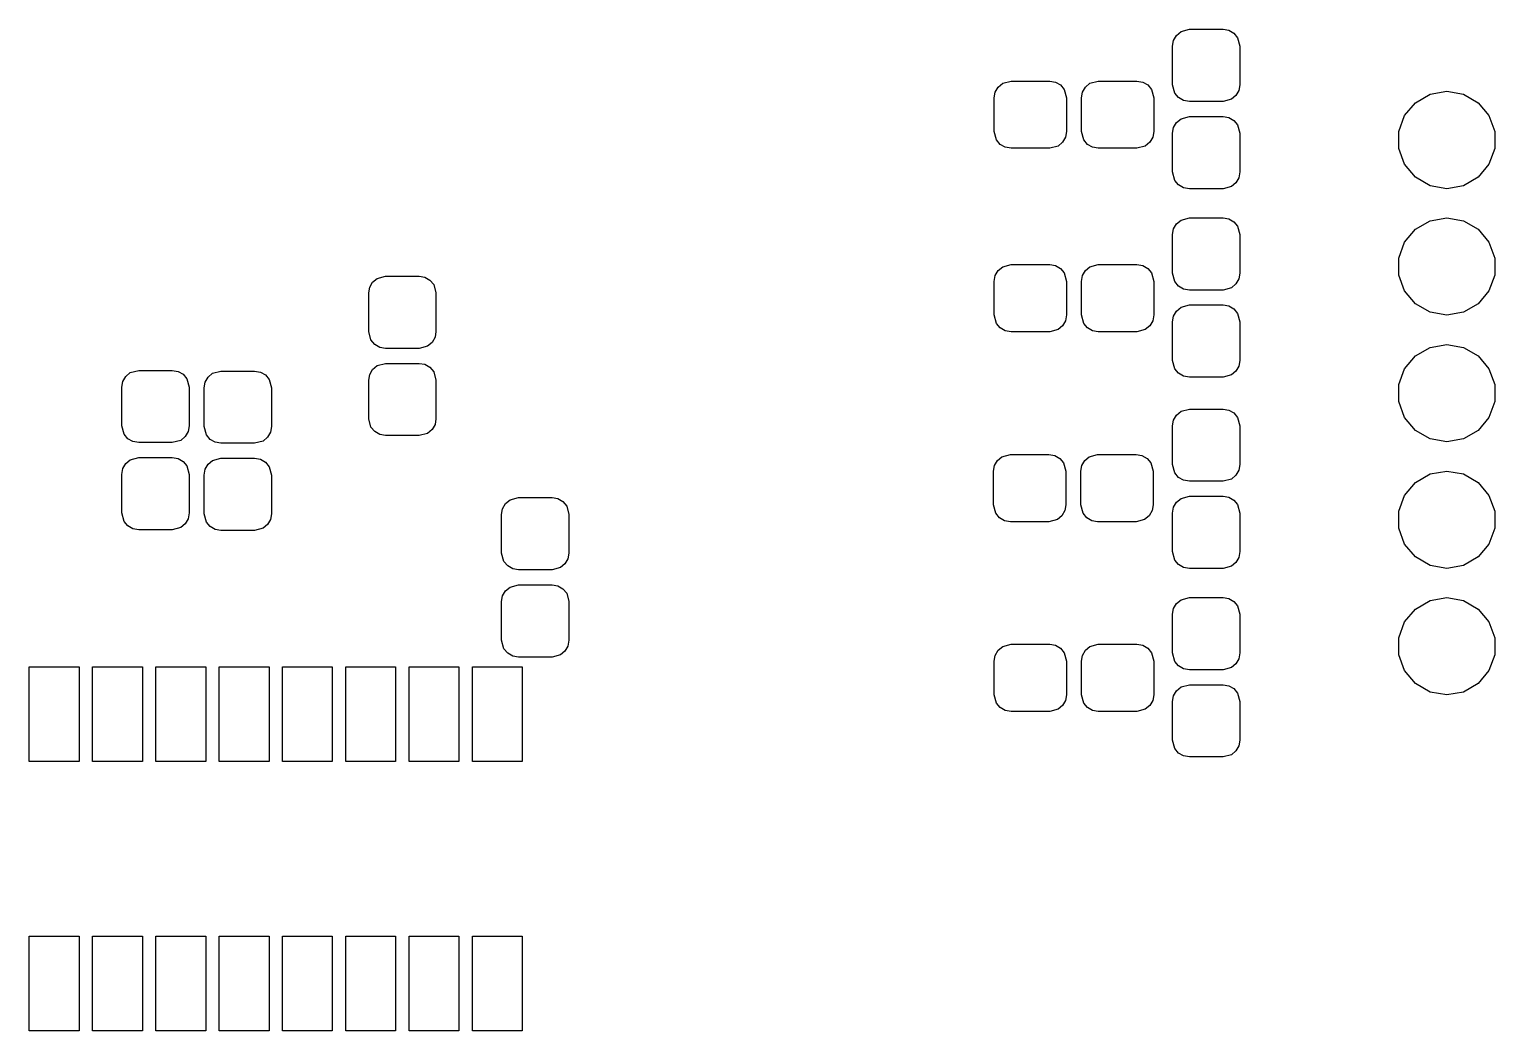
# Model space of a CAD drawing. Extents: x 39 to 162, y -139 to -60.
# Drawn here: x 130.31 to 159.71, y -119.98 to -99.89 of the extents above; entities that cross this region are included whole.
import ezdxf

# ---------------------------------------------------------------- set-up
doc = ezdxf.new("R2010")
doc.units = 0
doc.header["$MEASUREMENT"] = 0
doc.layers.add('BLACK', color=7, linetype='CONTINUOUS')

msp = doc.modelspace()

# ---------------------------------------------------------------- linework, layer by layer
at = {"layer": 'BLACK', "linetype": 'CONTINUOUS'}
for p, q in [((153.328, -100.008), (153.418, -99.9322)), ((153.418, -99.9322), (153.587, -99.887)), ((153.587, -99.887), (154.261, -99.887)), ((154.261, -99.887), (154.377, -99.9074)), ((154.377, -99.9074), (154.478, -99.966)), ((154.478, -99.966), (154.554, -100.056)), ((153.249, -100.224), (153.269, -100.109)), ((153.249, -100.999), (153.249, -100.224)), ((153.269, -100.109), (153.328, -100.008)), ((154.554, -100.056), (154.599, -100.224)), ((154.599, -100.224), (154.599, -100.999)), ((149.691, -101.147), (149.75, -101.046)), ((149.75, -101.046), (149.84, -100.97)), ((149.84, -100.97), (150.008, -100.925)), ((150.008, -100.925), (150.784, -100.925)), ((150.784, -100.925), (150.899, -100.945)), ((150.899, -100.945), (151, -101.004)), ((151, -101.004), (151.076, -101.094)), ((151.076, -101.094), (151.121, -101.262)), ((151.441, -101.147), (151.5, -101.046)), ((151.5, -101.046), (151.59, -100.97)), ((151.59, -100.97), (151.758, -100.925)), ((151.758, -100.925), (152.534, -100.925)), ((152.534, -100.925), (152.649, -100.945)), ((152.649, -100.945), (152.75, -101.004)), ((152.75, -101.004), (152.826, -101.094)), ((152.826, -101.094), (152.871, -101.262)), ((153.294, -101.168), (153.249, -100.999)), ((154.579, -101.115), (154.52, -101.216)), ((154.599, -100.999), (154.579, -101.115)), ((158.416, -101.19), (158.75, -101.131)), ((158.75, -101.131), (159.084, -101.19)), ((149.671, -101.262), (149.691, -101.147)), ((149.671, -101.938), (149.671, -101.262)), ((151.121, -101.262), (151.121, -101.938)), ((151.421, -101.262), (151.441, -101.147)), ((151.421, -101.938), (151.421, -101.262)), ((152.871, -101.262), (152.871, -101.938)), ((153.37, -101.258), (153.294, -101.168)), ((153.471, -101.317), (153.37, -101.258)), ((153.587, -101.337), (153.471, -101.317)), ((154.261, -101.337), (153.587, -101.337)), ((154.43, -101.292), (154.261, -101.337)), ((154.52, -101.216), (154.43, -101.292)), ((157.904, -101.62), (158.122, -101.36)), ((158.122, -101.36), (158.416, -101.19)), ((159.084, -101.19), (159.378, -101.36)), ((159.378, -101.36), (159.596, -101.62)), ((153.328, -101.758), (153.418, -101.682)), ((153.418, -101.682), (153.587, -101.637)), ((153.587, -101.637), (154.261, -101.637)), ((154.261, -101.637), (154.377, -101.657)), ((154.377, -101.657), (154.478, -101.716)), ((154.478, -101.716), (154.554, -101.806)), ((157.788, -101.938), (157.904, -101.62)), ((159.596, -101.62), (159.712, -101.938)), ((149.716, -102.106), (149.671, -101.938)), ((151.121, -101.938), (151.101, -102.053)), ((151.466, -102.106), (151.421, -101.938)), ((152.871, -101.938), (152.851, -102.053)), ((153.249, -101.974), (153.269, -101.859)), ((153.249, -102.749), (153.249, -101.974)), ((153.269, -101.859), (153.328, -101.758)), ((154.554, -101.806), (154.599, -101.974)), ((154.599, -101.974), (154.599, -102.749)), ((157.788, -102.278), (157.788, -101.938)), ((159.712, -101.938), (159.712, -102.278)), ((149.792, -102.196), (149.716, -102.106)), ((149.893, -102.255), (149.792, -102.196)), ((150.008, -102.275), (149.893, -102.255)), ((150.784, -102.275), (150.008, -102.275)), ((150.952, -102.23), (150.784, -102.275)), ((151.042, -102.154), (150.952, -102.23)), ((151.101, -102.053), (151.042, -102.154)), ((151.542, -102.196), (151.466, -102.106)), ((151.643, -102.255), (151.542, -102.196)), ((151.758, -102.275), (151.643, -102.255)), ((152.534, -102.275), (151.758, -102.275)), ((152.702, -102.23), (152.534, -102.275)), ((152.792, -102.154), (152.702, -102.23)), ((152.851, -102.053), (152.792, -102.154)), ((157.904, -102.596), (157.788, -102.278)), ((159.712, -102.278), (159.596, -102.596)), ((158.122, -102.856), (157.904, -102.596)), ((159.596, -102.596), (159.378, -102.856)), ((153.294, -102.918), (153.249, -102.749)), ((154.579, -102.865), (154.52, -102.966)), ((154.599, -102.749), (154.579, -102.865)), ((158.416, -103.026), (158.122, -102.856)), ((159.378, -102.856), (159.084, -103.026)), ((153.37, -103.008), (153.294, -102.918)), ((153.471, -103.067), (153.37, -103.008)), ((153.587, -103.087), (153.471, -103.067)), ((154.261, -103.087), (153.587, -103.087)), ((154.43, -103.042), (154.261, -103.087)), ((154.52, -102.966), (154.43, -103.042)), ((158.75, -103.085), (158.416, -103.026)), ((159.084, -103.026), (158.75, -103.085)), ((153.328, -103.79), (153.418, -103.714)), ((153.418, -103.714), (153.587, -103.669)), ((153.587, -103.669), (154.261, -103.669)), ((154.261, -103.669), (154.377, -103.689)), ((154.377, -103.689), (154.478, -103.748)), ((154.478, -103.748), (154.554, -103.838)), ((158.122, -103.9), (158.416, -103.73)), ((158.416, -103.73), (158.75, -103.671)), ((158.75, -103.671), (159.084, -103.73)), ((159.084, -103.73), (159.378, -103.9)), ((153.249, -104.006), (153.269, -103.891)), ((153.249, -104.781), (153.249, -104.006)), ((153.269, -103.891), (153.328, -103.79)), ((154.554, -103.838), (154.599, -104.006)), ((154.599, -104.006), (154.599, -104.781)), ((157.904, -104.16), (158.122, -103.9)), ((159.378, -103.9), (159.596, -104.16)), ((157.788, -104.478), (157.904, -104.16)), ((159.596, -104.16), (159.712, -104.478)), ((149.75, -104.729), (149.84, -104.653)), ((149.84, -104.653), (150.008, -104.608)), ((150.008, -104.608), (150.784, -104.608)), ((150.784, -104.608), (150.899, -104.628)), ((150.899, -104.628), (151, -104.687)), ((151.5, -104.729), (151.59, -104.653)), ((151.59, -104.653), (151.758, -104.608)), ((151.758, -104.608), (152.534, -104.608)), ((152.534, -104.608), (152.649, -104.628)), ((152.649, -104.628), (152.75, -104.687)), ((157.788, -104.818), (157.788, -104.478)), ((159.712, -104.478), (159.712, -104.818)), ((137.14, -105.062), (137.199, -104.961)), ((137.199, -104.961), (137.289, -104.885)), ((137.289, -104.885), (137.457, -104.84)), ((137.457, -104.84), (138.132, -104.84)), ((138.132, -104.84), (138.248, -104.86)), ((138.248, -104.86), (138.349, -104.919)), ((138.349, -104.919), (138.425, -105.009)), ((149.671, -104.945), (149.691, -104.83)), ((149.671, -105.62), (149.671, -104.945)), ((149.691, -104.83), (149.75, -104.729)), ((151, -104.687), (151.076, -104.777)), ((151.076, -104.777), (151.121, -104.945)), ((151.121, -104.945), (151.121, -105.62)), ((151.421, -104.945), (151.441, -104.83)), ((151.421, -105.62), (151.421, -104.945)), ((151.441, -104.83), (151.5, -104.729)), ((152.75, -104.687), (152.826, -104.777)), ((152.826, -104.777), (152.871, -104.945)), ((152.871, -104.945), (152.871, -105.62)), ((153.294, -104.95), (153.249, -104.781)), ((153.37, -105.04), (153.294, -104.95)), ((154.579, -104.897), (154.52, -104.998)), ((154.599, -104.781), (154.579, -104.897)), ((157.904, -105.136), (157.788, -104.818)), ((159.712, -104.818), (159.596, -105.136)), ((137.12, -105.177), (137.14, -105.062)), ((137.12, -105.953), (137.12, -105.177)), ((138.425, -105.009), (138.47, -105.177)), ((138.47, -105.177), (138.47, -105.953)), ((153.471, -105.099), (153.37, -105.04)), ((153.587, -105.119), (153.471, -105.099)), ((154.261, -105.119), (153.587, -105.119)), ((154.43, -105.074), (154.261, -105.119)), ((154.52, -104.998), (154.43, -105.074)), ((158.122, -105.396), (157.904, -105.136)), ((159.596, -105.136), (159.378, -105.396)), ((153.269, -105.641), (153.328, -105.54)), ((153.328, -105.54), (153.418, -105.464)), ((153.418, -105.464), (153.587, -105.419)), ((153.587, -105.419), (154.261, -105.419)), ((154.261, -105.419), (154.377, -105.439)), ((154.377, -105.439), (154.478, -105.498)), ((154.478, -105.498), (154.554, -105.588)), ((158.416, -105.566), (158.122, -105.396)), ((159.378, -105.396), (159.084, -105.566)), ((149.716, -105.789), (149.671, -105.62)), ((149.792, -105.879), (149.716, -105.789)), ((151.042, -105.837), (150.952, -105.913)), ((151.101, -105.736), (151.042, -105.837)), ((151.121, -105.62), (151.101, -105.736)), ((151.466, -105.789), (151.421, -105.62)), ((151.542, -105.879), (151.466, -105.789)), ((152.792, -105.837), (152.702, -105.913)), ((152.851, -105.736), (152.792, -105.837)), ((152.871, -105.62), (152.851, -105.736)), ((153.249, -105.756), (153.269, -105.641)), ((153.249, -106.531), (153.249, -105.756)), ((154.554, -105.588), (154.599, -105.756)), ((154.599, -105.756), (154.599, -106.531)), ((158.75, -105.625), (158.416, -105.566)), ((159.084, -105.566), (158.75, -105.625)), ((137.165, -106.121), (137.12, -105.953)), ((137.241, -106.211), (137.165, -106.121)), ((138.45, -106.068), (138.391, -106.169)), ((138.47, -105.953), (138.45, -106.068)), ((149.893, -105.938), (149.792, -105.879)), ((150.008, -105.958), (149.893, -105.938)), ((150.784, -105.958), (150.008, -105.958)), ((150.952, -105.913), (150.784, -105.958)), ((151.643, -105.938), (151.542, -105.879)), ((151.758, -105.958), (151.643, -105.938)), ((152.534, -105.958), (151.758, -105.958)), ((152.702, -105.913), (152.534, -105.958)), ((137.342, -106.27), (137.241, -106.211)), ((137.457, -106.29), (137.342, -106.27)), ((138.132, -106.29), (137.457, -106.29)), ((138.301, -106.245), (138.132, -106.29)), ((138.391, -106.169), (138.301, -106.245)), ((158.122, -106.44), (158.416, -106.27)), ((158.416, -106.27), (158.75, -106.211)), ((158.75, -106.211), (159.084, -106.27)), ((159.084, -106.27), (159.378, -106.44)), ((137.14, -106.812), (137.199, -106.711)), ((137.199, -106.711), (137.289, -106.635)), ((137.289, -106.635), (137.457, -106.59)), ((137.457, -106.59), (138.132, -106.59)), ((138.132, -106.59), (138.248, -106.61)), ((138.248, -106.61), (138.349, -106.669)), ((138.349, -106.669), (138.425, -106.759)), ((153.294, -106.7), (153.249, -106.531)), ((153.37, -106.79), (153.294, -106.7)), ((154.579, -106.647), (154.52, -106.748)), ((154.599, -106.531), (154.579, -106.647)), ((157.788, -107.018), (157.904, -106.7)), ((157.904, -106.7), (158.122, -106.44)), ((159.378, -106.44), (159.596, -106.7)), ((159.596, -106.7), (159.712, -107.018)), ((132.167, -107.069), (132.187, -106.953)), ((132.187, -106.953), (132.246, -106.852)), ((132.246, -106.852), (132.336, -106.776)), ((132.336, -106.776), (132.505, -106.731)), ((132.505, -106.731), (133.179, -106.731)), ((133.179, -106.731), (133.295, -106.751)), ((133.295, -106.751), (133.396, -106.81)), ((133.396, -106.81), (133.472, -106.9)), ((133.472, -106.9), (133.517, -107.069)), ((133.818, -107.082), (133.838, -106.967)), ((133.838, -106.967), (133.897, -106.866)), ((133.897, -106.866), (133.987, -106.79)), ((133.987, -106.79), (134.155, -106.745)), ((134.155, -106.745), (134.831, -106.745)), ((134.831, -106.745), (134.946, -106.765)), ((134.946, -106.765), (135.047, -106.824)), ((135.047, -106.824), (135.123, -106.914)), ((135.123, -106.914), (135.168, -107.082)), ((137.12, -106.927), (137.14, -106.812)), ((137.12, -107.703), (137.12, -106.927)), ((138.425, -106.759), (138.47, -106.927)), ((138.47, -106.927), (138.47, -107.703)), ((153.471, -106.849), (153.37, -106.79)), ((153.587, -106.869), (153.471, -106.849)), ((154.261, -106.869), (153.587, -106.869)), ((154.43, -106.824), (154.261, -106.869)), ((154.52, -106.748), (154.43, -106.824)), ((157.788, -107.358), (157.788, -107.018)), ((159.712, -107.018), (159.712, -107.358)), ((132.167, -107.843), (132.167, -107.069)), ((133.517, -107.069), (133.517, -107.843)), ((133.818, -107.858), (133.818, -107.082)), ((135.168, -107.082), (135.168, -107.858)), ((153.328, -107.628), (153.418, -107.552)), ((153.418, -107.552), (153.587, -107.507)), ((153.587, -107.507), (154.261, -107.507)), ((154.261, -107.507), (154.377, -107.527)), ((154.377, -107.527), (154.478, -107.586)), ((154.478, -107.586), (154.554, -107.676)), ((157.904, -107.676), (157.788, -107.358)), ((159.712, -107.358), (159.596, -107.676)), ((132.212, -108.012), (132.167, -107.843)), ((133.517, -107.843), (133.497, -107.959)), ((133.863, -108.026), (133.818, -107.858)), ((135.168, -107.858), (135.148, -107.973)), ((137.165, -107.871), (137.12, -107.703)), ((137.241, -107.961), (137.165, -107.871)), ((138.45, -107.818), (138.391, -107.919)), ((138.47, -107.703), (138.45, -107.818)), ((153.249, -107.844), (153.269, -107.729)), ((153.249, -108.62), (153.249, -107.844)), ((153.269, -107.729), (153.328, -107.628)), ((154.554, -107.676), (154.599, -107.844)), ((154.599, -107.844), (154.599, -108.62)), ((158.122, -107.936), (157.904, -107.676)), ((159.596, -107.676), (159.378, -107.936)), ((132.288, -108.102), (132.212, -108.012)), ((132.389, -108.161), (132.288, -108.102)), ((132.505, -108.181), (132.389, -108.161)), ((133.179, -108.181), (132.505, -108.181)), ((133.348, -108.136), (133.179, -108.181)), ((133.438, -108.06), (133.348, -108.136)), ((133.497, -107.959), (133.438, -108.06)), ((133.939, -108.116), (133.863, -108.026)), ((134.04, -108.175), (133.939, -108.116)), ((134.155, -108.195), (134.04, -108.175)), ((134.831, -108.195), (134.155, -108.195)), ((134.999, -108.15), (134.831, -108.195)), ((135.089, -108.074), (134.999, -108.15)), ((135.148, -107.973), (135.089, -108.074)), ((137.342, -108.02), (137.241, -107.961)), ((137.457, -108.04), (137.342, -108.02)), ((138.132, -108.04), (137.457, -108.04)), ((138.301, -107.995), (138.132, -108.04)), ((138.391, -107.919), (138.301, -107.995)), ((158.416, -108.106), (158.122, -107.936)), ((158.75, -108.165), (158.416, -108.106)), ((159.084, -108.106), (158.75, -108.165)), ((159.378, -107.936), (159.084, -108.106)), ((132.336, -108.526), (132.505, -108.481)), ((132.505, -108.481), (133.179, -108.481)), ((133.179, -108.481), (133.295, -108.501)), ((149.736, -108.539), (149.826, -108.463)), ((149.826, -108.463), (149.994, -108.418)), ((149.994, -108.418), (150.769, -108.418)), ((150.769, -108.418), (150.885, -108.438)), ((150.885, -108.438), (150.986, -108.497)), ((151.486, -108.539), (151.576, -108.463)), ((151.576, -108.463), (151.744, -108.418)), ((151.744, -108.418), (152.519, -108.418)), ((152.519, -108.418), (152.635, -108.438)), ((152.635, -108.438), (152.736, -108.497)), ((132.167, -108.819), (132.187, -108.703)), ((132.187, -108.703), (132.246, -108.602)), ((132.246, -108.602), (132.336, -108.526)), ((133.295, -108.501), (133.396, -108.56)), ((133.396, -108.56), (133.472, -108.65)), ((133.472, -108.65), (133.517, -108.819)), ((133.818, -108.832), (133.838, -108.717)), ((133.838, -108.717), (133.897, -108.616)), ((133.897, -108.616), (133.987, -108.54)), ((133.987, -108.54), (134.155, -108.495)), ((134.155, -108.495), (134.831, -108.495)), ((134.831, -108.495), (134.946, -108.515)), ((134.946, -108.515), (135.047, -108.574)), ((135.047, -108.574), (135.123, -108.664)), ((135.123, -108.664), (135.168, -108.832)), ((149.657, -108.755), (149.677, -108.64)), ((149.657, -109.43), (149.657, -108.755)), ((149.677, -108.64), (149.736, -108.539)), ((150.986, -108.497), (151.062, -108.587)), ((151.062, -108.587), (151.107, -108.755)), ((151.107, -108.755), (151.107, -109.43)), ((151.407, -108.755), (151.427, -108.64)), ((151.407, -109.43), (151.407, -108.755)), ((151.427, -108.64), (151.486, -108.539)), ((152.736, -108.497), (152.812, -108.587)), ((152.812, -108.587), (152.857, -108.755)), ((152.857, -108.755), (152.857, -109.43)), ((153.294, -108.788), (153.249, -108.62)), ((154.579, -108.735), (154.52, -108.836)), ((154.599, -108.62), (154.579, -108.735)), ((158.416, -108.81), (158.75, -108.751)), ((158.75, -108.751), (159.084, -108.81)), ((132.167, -109.593), (132.167, -108.819)), ((133.517, -108.819), (133.517, -109.593)), ((133.818, -109.608), (133.818, -108.832)), ((135.168, -108.832), (135.168, -109.608)), ((153.37, -108.878), (153.294, -108.788)), ((153.471, -108.937), (153.37, -108.878)), ((153.587, -108.957), (153.471, -108.937)), ((154.261, -108.957), (153.587, -108.957)), ((154.43, -108.912), (154.261, -108.957)), ((154.52, -108.836), (154.43, -108.912)), ((157.904, -109.24), (158.122, -108.98)), ((158.122, -108.98), (158.416, -108.81)), ((159.084, -108.81), (159.378, -108.98)), ((159.378, -108.98), (159.596, -109.24)), ((139.866, -109.406), (139.956, -109.33)), ((139.956, -109.33), (140.124, -109.285)), ((140.124, -109.285), (140.799, -109.285)), ((140.799, -109.285), (140.915, -109.305)), ((140.915, -109.305), (141.016, -109.364)), ((141.016, -109.364), (141.092, -109.454)), ((153.328, -109.378), (153.418, -109.302)), ((153.418, -109.302), (153.587, -109.257)), ((153.587, -109.257), (154.261, -109.257)), ((154.261, -109.257), (154.377, -109.277)), ((154.377, -109.277), (154.478, -109.336)), ((154.478, -109.336), (154.554, -109.426)), ((157.788, -109.558), (157.904, -109.24)), ((159.596, -109.24), (159.712, -109.558)), ((132.212, -109.762), (132.167, -109.593)), ((133.517, -109.593), (133.497, -109.709)), ((133.863, -109.776), (133.818, -109.608)), ((135.168, -109.608), (135.148, -109.723)), ((139.787, -109.622), (139.807, -109.507)), ((139.787, -110.397), (139.787, -109.622)), ((139.807, -109.507), (139.866, -109.406)), ((141.092, -109.454), (141.137, -109.622)), ((141.137, -109.622), (141.137, -110.397)), ((149.702, -109.599), (149.657, -109.43)), ((149.778, -109.689), (149.702, -109.599)), ((151.028, -109.647), (150.938, -109.723)), ((151.087, -109.546), (151.028, -109.647)), ((151.107, -109.43), (151.087, -109.546)), ((151.452, -109.599), (151.407, -109.43)), ((151.528, -109.689), (151.452, -109.599)), ((152.778, -109.647), (152.688, -109.723)), ((152.837, -109.546), (152.778, -109.647)), ((152.857, -109.43), (152.837, -109.546)), ((153.249, -109.594), (153.269, -109.479)), ((153.249, -110.369), (153.249, -109.594)), ((153.269, -109.479), (153.328, -109.378)), ((154.554, -109.426), (154.599, -109.594)), ((154.599, -109.594), (154.599, -110.369)), ((157.788, -109.898), (157.788, -109.558)), ((159.712, -109.558), (159.712, -109.898)), ((132.288, -109.852), (132.212, -109.762)), ((132.389, -109.911), (132.288, -109.852)), ((132.505, -109.931), (132.389, -109.911)), ((133.179, -109.931), (132.505, -109.931)), ((133.348, -109.886), (133.179, -109.931)), ((133.438, -109.81), (133.348, -109.886)), ((133.497, -109.709), (133.438, -109.81)), ((133.939, -109.866), (133.863, -109.776)), ((134.04, -109.925), (133.939, -109.866)), ((134.155, -109.945), (134.04, -109.925)), ((134.831, -109.945), (134.155, -109.945)), ((134.999, -109.9), (134.831, -109.945)), ((135.089, -109.824), (134.999, -109.9)), ((135.148, -109.723), (135.089, -109.824)), ((149.879, -109.748), (149.778, -109.689)), ((149.994, -109.768), (149.879, -109.748)), ((150.769, -109.768), (149.994, -109.768)), ((150.938, -109.723), (150.769, -109.768)), ((151.629, -109.748), (151.528, -109.689)), ((151.744, -109.768), (151.629, -109.748)), ((152.519, -109.768), (151.744, -109.768)), ((152.688, -109.723), (152.519, -109.768)), ((157.904, -110.216), (157.788, -109.898)), ((159.712, -109.898), (159.596, -110.216)), ((158.122, -110.476), (157.904, -110.216)), ((159.596, -110.216), (159.378, -110.476)), ((139.832, -110.566), (139.787, -110.397)), ((141.117, -110.513), (141.058, -110.614)), ((141.137, -110.397), (141.117, -110.513)), ((153.294, -110.538), (153.249, -110.369)), ((153.37, -110.628), (153.294, -110.538)), ((154.579, -110.485), (154.52, -110.586)), ((154.599, -110.369), (154.579, -110.485)), ((158.416, -110.646), (158.122, -110.476)), ((159.378, -110.476), (159.084, -110.646)), ((139.908, -110.656), (139.832, -110.566)), ((140.009, -110.715), (139.908, -110.656)), ((140.124, -110.735), (140.009, -110.715)), ((140.799, -110.735), (140.124, -110.735)), ((140.968, -110.69), (140.799, -110.735)), ((141.058, -110.614), (140.968, -110.69)), ((153.471, -110.687), (153.37, -110.628)), ((153.587, -110.707), (153.471, -110.687)), ((154.261, -110.707), (153.587, -110.707)), ((154.43, -110.662), (154.261, -110.707)), ((154.52, -110.586), (154.43, -110.662)), ((158.75, -110.705), (158.416, -110.646)), ((159.084, -110.646), (158.75, -110.705)), ((139.866, -111.156), (139.956, -111.08)), ((139.956, -111.08), (140.124, -111.035)), ((140.124, -111.035), (140.799, -111.035)), ((140.799, -111.035), (140.915, -111.055)), ((140.915, -111.055), (141.016, -111.114)), ((141.016, -111.114), (141.092, -111.204)), ((139.787, -111.372), (139.807, -111.257)), ((139.787, -112.147), (139.787, -111.372)), ((139.807, -111.257), (139.866, -111.156)), ((141.092, -111.204), (141.137, -111.372)), ((141.137, -111.372), (141.137, -112.147)), ((153.269, -111.511), (153.328, -111.41)), ((153.328, -111.41), (153.418, -111.334)), ((153.418, -111.334), (153.587, -111.289)), ((153.587, -111.289), (154.261, -111.289)), ((154.261, -111.289), (154.377, -111.309)), ((154.377, -111.309), (154.478, -111.368)), ((154.478, -111.368), (154.554, -111.458)), ((158.122, -111.52), (158.416, -111.35)), ((158.416, -111.35), (158.75, -111.291)), ((158.75, -111.291), (159.084, -111.35)), ((159.084, -111.35), (159.378, -111.52)), ((153.249, -111.626), (153.269, -111.511)), ((153.249, -112.401), (153.249, -111.626)), ((154.554, -111.458), (154.599, -111.626)), ((154.599, -111.626), (154.599, -112.401)), ((157.904, -111.78), (158.122, -111.52)), ((159.378, -111.52), (159.596, -111.78)), ((157.788, -112.098), (157.904, -111.78)), ((159.596, -111.78), (159.712, -112.098)), ((139.832, -112.316), (139.787, -112.147)), ((141.117, -112.263), (141.058, -112.364)), ((141.137, -112.147), (141.117, -112.263)), ((149.75, -112.349), (149.84, -112.273)), ((149.84, -112.273), (150.008, -112.228)), ((150.008, -112.228), (150.784, -112.228)), ((150.784, -112.228), (150.899, -112.248)), ((150.899, -112.248), (151, -112.307)), ((151, -112.307), (151.076, -112.397)), ((151.5, -112.349), (151.59, -112.273)), ((151.59, -112.273), (151.758, -112.228)), ((151.758, -112.228), (152.534, -112.228)), ((152.534, -112.228), (152.649, -112.248)), ((152.649, -112.248), (152.75, -112.307)), ((152.75, -112.307), (152.826, -112.397)), ((157.788, -112.438), (157.788, -112.098)), ((159.712, -112.098), (159.712, -112.438)), ((139.908, -112.406), (139.832, -112.316)), ((140.009, -112.465), (139.908, -112.406)), ((140.124, -112.485), (140.009, -112.465)), ((140.799, -112.485), (140.124, -112.485)), ((140.968, -112.44), (140.799, -112.485)), ((141.058, -112.364), (140.968, -112.44)), ((149.671, -112.566), (149.691, -112.45)), ((149.671, -113.24), (149.671, -112.566)), ((149.691, -112.45), (149.75, -112.349)), ((151.076, -112.397), (151.121, -112.566)), ((151.121, -112.566), (151.121, -113.24)), ((151.421, -112.566), (151.441, -112.45)), ((151.421, -113.24), (151.421, -112.566)), ((151.441, -112.45), (151.5, -112.349)), ((152.826, -112.397), (152.871, -112.566)), ((152.871, -112.566), (152.871, -113.24)), ((153.294, -112.57), (153.249, -112.401)), ((153.37, -112.66), (153.294, -112.57)), ((154.579, -112.517), (154.52, -112.618)), ((154.599, -112.401), (154.579, -112.517)), ((157.904, -112.756), (157.788, -112.438)), ((159.712, -112.438), (159.596, -112.756)), ((130.31, -114.582), (130.31, -112.682)), ((130.31, -112.682), (131.31, -112.682)), ((131.31, -112.682), (131.31, -114.582)), ((131.58, -114.582), (131.58, -112.682)), ((131.58, -112.682), (132.58, -112.682)), ((132.58, -112.682), (132.58, -114.582)), ((132.85, -114.582), (132.85, -112.682)), ((132.85, -112.682), (133.85, -112.682)), ((133.85, -112.682), (133.85, -114.582)), ((134.12, -114.582), (134.12, -112.682)), ((134.12, -112.682), (135.12, -112.682)), ((135.12, -112.682), (135.12, -114.582)), ((135.39, -114.582), (135.39, -112.682)), ((135.39, -112.682), (136.39, -112.682)), ((136.39, -112.682), (136.39, -114.582)), ((136.66, -114.582), (136.66, -112.682)), ((136.66, -112.682), (137.66, -112.682)), ((137.66, -112.682), (137.66, -114.582)), ((137.93, -114.582), (137.93, -112.682)), ((137.93, -112.682), (138.93, -112.682)), ((138.93, -112.682), (138.93, -114.582)), ((139.2, -114.582), (139.2, -112.682)), ((139.2, -112.682), (140.2, -112.682)), ((140.2, -112.682), (140.2, -114.582)), ((153.471, -112.719), (153.37, -112.66)), ((153.587, -112.739), (153.471, -112.719)), ((154.261, -112.739), (153.587, -112.739)), ((154.43, -112.694), (154.261, -112.739)), ((154.52, -112.618), (154.43, -112.694)), ((158.122, -113.016), (157.904, -112.756)), ((159.596, -112.756), (159.378, -113.016)), ((153.269, -113.261), (153.328, -113.16)), ((153.328, -113.16), (153.418, -113.084)), ((153.418, -113.084), (153.587, -113.039)), ((153.587, -113.039), (154.261, -113.039)), ((154.261, -113.039), (154.377, -113.059)), ((154.377, -113.059), (154.478, -113.118)), ((154.478, -113.118), (154.554, -113.208)), ((158.416, -113.186), (158.122, -113.016)), ((158.75, -113.245), (158.416, -113.186)), ((159.084, -113.186), (158.75, -113.245)), ((159.378, -113.016), (159.084, -113.186)), ((149.716, -113.409), (149.671, -113.24)), ((149.792, -113.499), (149.716, -113.409)), ((151.042, -113.457), (150.952, -113.533)), ((151.101, -113.356), (151.042, -113.457)), ((151.121, -113.24), (151.101, -113.356)), ((151.466, -113.409), (151.421, -113.24)), ((151.542, -113.499), (151.466, -113.409)), ((152.792, -113.457), (152.702, -113.533)), ((152.851, -113.356), (152.792, -113.457)), ((152.871, -113.24), (152.851, -113.356)), ((153.249, -113.376), (153.269, -113.261)), ((153.249, -114.151), (153.249, -113.376)), ((154.554, -113.208), (154.599, -113.376)), ((154.599, -113.376), (154.599, -114.151)), ((149.893, -113.558), (149.792, -113.499)), ((150.008, -113.578), (149.893, -113.558)), ((150.784, -113.578), (150.008, -113.578)), ((150.952, -113.533), (150.784, -113.578)), ((151.643, -113.558), (151.542, -113.499)), ((151.758, -113.578), (151.643, -113.558)), ((152.534, -113.578), (151.758, -113.578)), ((152.702, -113.533), (152.534, -113.578)), ((153.294, -114.32), (153.249, -114.151)), ((153.37, -114.41), (153.294, -114.32)), ((154.52, -114.368), (154.43, -114.444)), ((154.579, -114.267), (154.52, -114.368)), ((154.599, -114.151), (154.579, -114.267)), ((131.31, -114.582), (130.31, -114.582)), ((132.58, -114.582), (131.58, -114.582)), ((133.85, -114.582), (132.85, -114.582)), ((135.12, -114.582), (134.12, -114.582)), ((136.39, -114.582), (135.39, -114.582)), ((137.66, -114.582), (136.66, -114.582)), ((138.93, -114.582), (137.93, -114.582)), ((140.2, -114.582), (139.2, -114.582)), ((153.471, -114.469), (153.37, -114.41)), ((153.587, -114.489), (153.471, -114.469)), ((154.261, -114.489), (153.587, -114.489)), ((154.43, -114.444), (154.261, -114.489)), ((130.31, -119.982), (130.31, -118.082)), ((130.31, -118.082), (131.31, -118.082)), ((131.31, -118.082), (131.31, -119.982)), ((131.58, -119.982), (131.58, -118.082)), ((131.58, -118.082), (132.58, -118.082)), ((132.58, -118.082), (132.58, -119.982)), ((132.85, -119.982), (132.85, -118.082)), ((132.85, -118.082), (133.85, -118.082)), ((133.85, -118.082), (133.85, -119.982)), ((134.12, -119.982), (134.12, -118.082)), ((134.12, -118.082), (135.12, -118.082)), ((135.12, -118.082), (135.12, -119.982)), ((135.39, -119.982), (135.39, -118.082)), ((135.39, -118.082), (136.39, -118.082)), ((136.39, -118.082), (136.39, -119.982)), ((136.66, -119.982), (136.66, -118.082)), ((136.66, -118.082), (137.66, -118.082)), ((137.66, -118.082), (137.66, -119.982)), ((137.93, -119.982), (137.93, -118.082)), ((137.93, -118.082), (138.93, -118.082)), ((138.93, -118.082), (138.93, -119.982)), ((139.2, -119.982), (139.2, -118.082)), ((139.2, -118.082), (140.2, -118.082)), ((140.2, -118.082), (140.2, -119.982)), ((131.31, -119.982), (130.31, -119.982)), ((132.58, -119.982), (131.58, -119.982)), ((133.85, -119.982), (132.85, -119.982)), ((135.12, -119.982), (134.12, -119.982)), ((136.39, -119.982), (135.39, -119.982)), ((137.66, -119.982), (136.66, -119.982)), ((138.93, -119.982), (137.93, -119.982)), ((140.2, -119.982), (139.2, -119.982))]:
    msp.add_line(p, q, dxfattribs=at)

doc.saveas('drawing.dxf')
